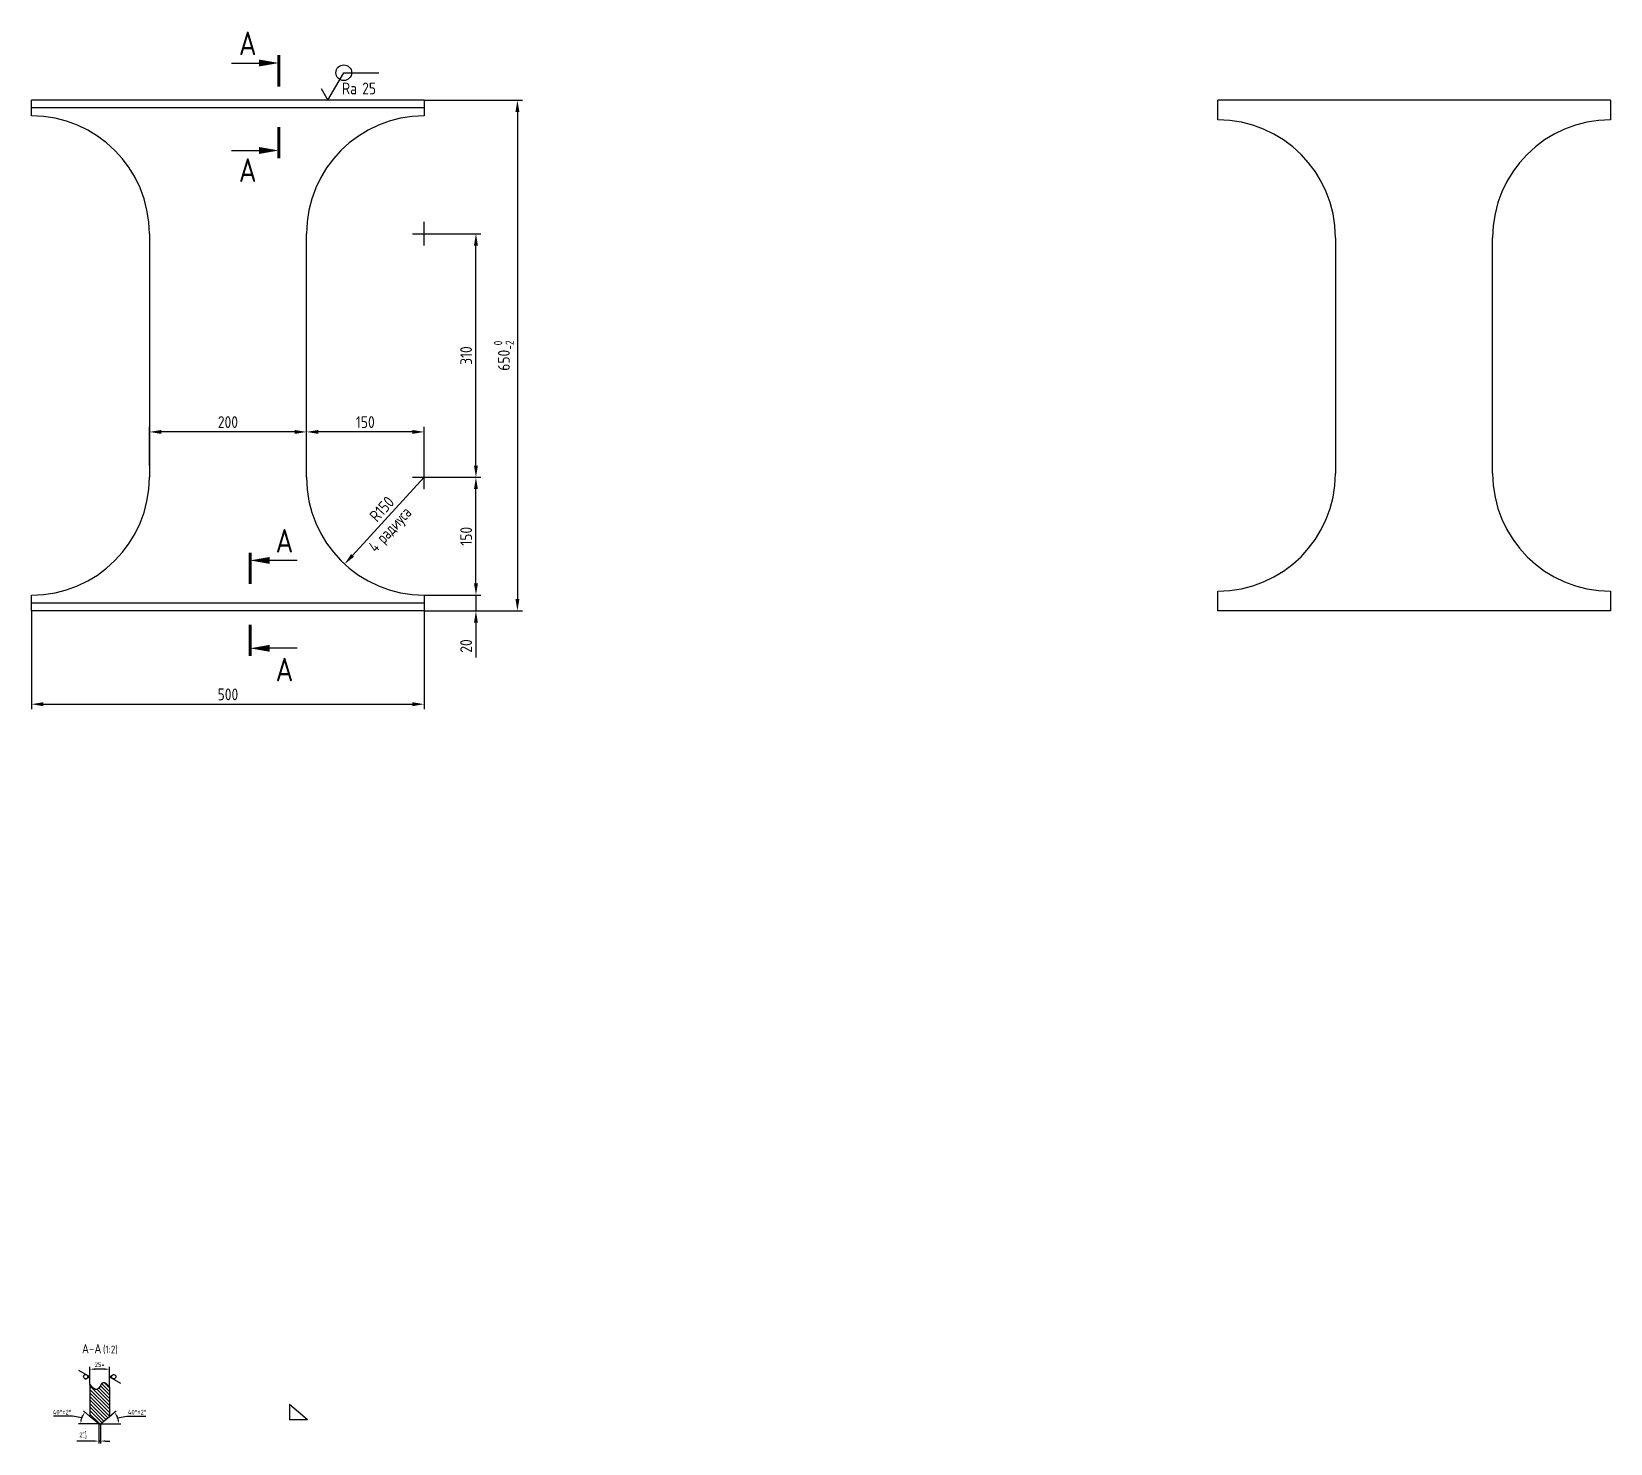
# Model space of a CAD drawing. Header units: millimetres. Extents: x 5468 to 7479, y 679 to 2476.
import ezdxf
from ezdxf.enums import TextEntityAlignment as Align

# ---------------------------------------------------------------- set-up
doc = ezdxf.new("R2010")
doc.units = ezdxf.units.MM
doc.header["$LTSCALE"] = 0.3
for name, color, linetype in [('Bord', 1, 'Continuous'), ('Cont', 6, 'Continuous'), ('Dim', 7, 'Continuous'), ('Hatch', 2, 'Continuous'), ('Text', 3, 'Continuous'), ('Textb', 6, 'Continuous')]:
    doc.layers.add(name, color=color, linetype=linetype)
doc.styles.add('Style1', font='romans.shx', dxfattribs={"width": 0.8})
doc.dimstyles.new('Anqular-2', dxfattribs={"dimscale": 2, "dimtxt": 3, "dimasz": 3, "dimexe": 1.25, "dimexo": 0, "dimgap": 1, "dimtad": 2, "dimtoh": 1, "dimdec": 3, "dimtxsty": 'Style1', "dimcen": 2.5, "dimclrt": 3, "dimadec": 0, "dimazin": 0, "dimtfac": 1, "dimtdec": 3, "dimtmove": 1, "dimatfit": 3, "dimfxl": 1, "dimarcsym": 0})
doc.dimstyles.new('Lin5', dxfattribs={"dimscale": 5, "dimtxt": 3, "dimasz": 3, "dimexe": 1.25, "dimexo": 0, "dimgap": 1, "dimtad": 1, "dimdec": 3, "dimtxsty": 'Style1', "dimcen": 2.5, "dimclrt": 3, "dimadec": 0, "dimazin": 0, "dimtfac": 1, "dimtdec": 3, "dimtmove": 0, "dimatfit": 3, "dimldrblk": 'DOT', "dimfxl": 1, "dimarcsym": 0})
doc.dimstyles.new('LIN_2', dxfattribs={"dimscale": 2, "dimtxt": 3, "dimasz": 3, "dimexe": 1.5, "dimexo": 0, "dimgap": 1.48, "dimtad": 1, "dimdec": 4, "dimrnd": 1, "dimdsep": 46, "dimtxsty": 'Style1', "dimcen": 0, "dimdle": 2, "dimclrd": 256, "dimclrt": 3, "dimadec": 0, "dimazin": 0, "dimtfac": 0.666667, "dimtdec": 4, "dimtmove": 0, "dimatfit": 3, "dimfxl": 1, "dimtvp": 0.833333, "dimtolj": 1, "dimtzin": 0, "dimarcsym": 0})
doc.dimstyles.new('RAD-5', dxfattribs={"dimscale": 5, "dimtxt": 3, "dimasz": 3, "dimexe": 1.5, "dimexo": 0, "dimgap": 1, "dimtad": 1, "dimtoh": 1, "dimdec": 0, "dimzin": 12, "dimdsep": 46, "dimtxsty": 'Style1', "dimcen": 0, "dimclrt": 3, "dimadec": 0, "dimazin": 0, "dimtfac": 1, "dimtdec": 0, "dimtofl": 0, "dimtmove": 1, "dimatfit": 1, "dimfxl": 1, "dimtolj": 1, "dimtzin": 12, "dimarcsym": 0})

# ---------------------------------------------------------------- blocks, each defined once
blk = doc.blocks.new('ZNAK02')
at = {"layer": 'Textb', "style": 'Style1', "width": 0.8}
blk.add_attdef('А-А', text='', height=6, dxfattribs=at).set_placement((13.9, -0.1), align=Align.RIGHT)
blk.add_attdef('SC(1)', (14.9, -0.1), '', height=5, dxfattribs=at)
blk = doc.blocks.new('*D18')
at = {"layer": 'Defpoints', "color": 0, "transparency": 16777216}
for p in [(5468.3, 1738.6), (5968.3, 1738.6), (5968.3, 1619.8)]:
    blk.add_point(p, dxfattribs=at)
at = {"layer": 'Dim', "color": 0, "lineweight": -2, "transparency": 16777216}
for p, q in [((5468.3, 1738.6), (5468.3, 1613.6)), ((5968.3, 1738.6), (5968.3, 1613.6)), ((5483.3, 1619.8), (5953.3, 1619.8))]:
    blk.add_line(p, q, dxfattribs=at)
at = {"layer": 'Dim', "color": 0, "transparency": 16777216}
for points in [[(5483.3, 1622.3), (5483.3, 1617.3), (5468.3, 1619.8)], [(5953.3, 1622.3), (5953.3, 1617.3), (5968.3, 1619.8)]]:
    blk.add_solid(points, dxfattribs=at)
at = {"layer": 'Dim', "color": 3, "transparency": 16777216, "insert": (5718.3, 1632.3), "char_height": 15, "attachment_point": 5, "style": 'Style1'}
blk.add_mtext('500', dxfattribs=at)
blk = doc.blocks.new('_Dot')
at = {"color": 0, "linetype": 'ByBlock', "lineweight": -2}
blk.add_line((-0.5, 0), (-1, 0), dxfattribs=at)
at = {"color": 0, "linetype": 'ByBlock', "const_width": 0.5}
blk.add_lwpolyline([(-0.25, 0, 1), (0.25, 0, 1)], format="xyb", close=True, dxfattribs=at)
blk = doc.blocks.new('*D19')
at = {"layer": 'Defpoints', "color": 0, "transparency": 16777216}
for p in [(5968.3, 1758.6), (5968.3, 1738.6), (6034.1, 1738.6)]:
    blk.add_point(p, dxfattribs=at)
at = {"layer": 'Dim', "color": 0, "lineweight": -2, "transparency": 16777216}
for p, q in [((6034.1, 1773.6), (6034.1, 1788.6)), ((5968.3, 1758.6), (6040.4, 1758.6)), ((6034.1, 1758.6), (6034.1, 1738.6)), ((5968.3, 1738.6), (6040.4, 1738.6)), ((6034.1, 1723.6), (6034.1, 1679.2))]:
    blk.add_line(p, q, dxfattribs=at)
at = {"layer": 'Dim', "color": 0, "transparency": 16777216}
for points in [[(6031.6, 1773.6), (6036.6, 1773.6), (6034.1, 1758.6)], [(6031.6, 1723.6), (6036.6, 1723.6), (6034.1, 1738.6)]]:
    blk.add_solid(points, dxfattribs=at)
at = {"layer": 'Dim', "color": 3, "transparency": 16777216, "insert": (6021.6, 1693.9), "char_height": 15, "attachment_point": 5, "rotation": 90, "style": 'Style1'}
blk.add_mtext('20', dxfattribs=at)
blk = doc.blocks.new('*D20')
at = {"layer": 'Defpoints', "color": 0, "transparency": 16777216}
for p in [(5953.3, 1908.6), (6034.1, 1908.6), (5968.3, 1758.6)]:
    blk.add_point(p, dxfattribs=at)
at = {"layer": 'Dim', "color": 0, "lineweight": -2, "transparency": 16777216}
for p, q in [((5953.3, 1908.6), (6040.4, 1908.6)), ((6034.1, 1773.6), (6034.1, 1893.6)), ((5968.3, 1758.6), (6040.4, 1758.6))]:
    blk.add_line(p, q, dxfattribs=at)
at = {"layer": 'Dim', "color": 0, "transparency": 16777216}
for points in [[(6031.6, 1893.6), (6036.6, 1893.6), (6034.1, 1908.6)], [(6031.6, 1773.6), (6036.6, 1773.6), (6034.1, 1758.6)]]:
    blk.add_solid(points, dxfattribs=at)
at = {"layer": 'Dim', "color": 3, "transparency": 16777216, "insert": (6021.6, 1833.6), "char_height": 15, "attachment_point": 5, "rotation": 90, "style": 'Style1'}
blk.add_mtext('150', dxfattribs=at)
blk = doc.blocks.new('*D21')
at = {"layer": 'Defpoints', "color": 0, "transparency": 16777216}
for p in [(5953.3, 2218.6), (6034.1, 2218.6), (5953.3, 1908.6)]:
    blk.add_point(p, dxfattribs=at)
at = {"layer": 'Dim', "color": 0, "lineweight": -2, "transparency": 16777216}
for p, q in [((5953.3, 2218.6), (6040.4, 2218.6)), ((6034.1, 1923.6), (6034.1, 2203.6)), ((5953.3, 1908.6), (6040.4, 1908.6))]:
    blk.add_line(p, q, dxfattribs=at)
at = {"layer": 'Dim', "color": 0, "transparency": 16777216}
for points in [[(6031.6, 2203.6), (6036.6, 2203.6), (6034.1, 2218.6)], [(6031.6, 1923.6), (6036.6, 1923.6), (6034.1, 1908.6)]]:
    blk.add_solid(points, dxfattribs=at)
at = {"layer": 'Dim', "color": 3, "transparency": 16777216, "insert": (6021.6, 2063.6), "char_height": 15, "attachment_point": 5, "rotation": 90, "style": 'Style1'}
blk.add_mtext('310', dxfattribs=at)
blk = doc.blocks.new('*D22')
at = {"layer": 'Defpoints', "color": 0, "transparency": 16777216}
for p in [(5818.3, 1966.4), (5818.3, 1923.6), (5968.3, 1923.6)]:
    blk.add_point(p, dxfattribs=at)
at = {"layer": 'Dim', "color": 0, "lineweight": -2, "transparency": 16777216}
for p, q in [((5818.3, 1923.6), (5818.3, 1972.7)), ((5968.3, 1923.6), (5968.3, 1972.7)), ((5953.3, 1966.4), (5833.3, 1966.4))]:
    blk.add_line(p, q, dxfattribs=at)
at = {"layer": 'Dim', "color": 0, "transparency": 16777216}
for points in [[(5833.3, 1968.9), (5833.3, 1963.9), (5818.3, 1966.4)], [(5953.3, 1968.9), (5953.3, 1963.9), (5968.3, 1966.4)]]:
    blk.add_solid(points, dxfattribs=at)
at = {"layer": 'Dim', "color": 3, "transparency": 16777216, "insert": (5893.3, 1978.9), "char_height": 15, "attachment_point": 5, "style": 'Style1'}
blk.add_mtext('150', dxfattribs=at)
blk = doc.blocks.new('*D23')
at = {"layer": 'Defpoints', "color": 0, "transparency": 16777216}
for p in [(5618.3, 1966.4), (5618.3, 1923.6), (5818.3, 1923.6)]:
    blk.add_point(p, dxfattribs=at)
at = {"layer": 'Dim', "color": 0, "lineweight": -2, "transparency": 16777216}
for p, q in [((5618.3, 1923.6), (5618.3, 1972.7)), ((5818.3, 1923.6), (5818.3, 1972.7)), ((5803.3, 1966.4), (5633.3, 1966.4))]:
    blk.add_line(p, q, dxfattribs=at)
at = {"layer": 'Dim', "color": 0, "transparency": 16777216}
for points in [[(5633.3, 1968.9), (5633.3, 1963.9), (5618.3, 1966.4)], [(5803.3, 1968.9), (5803.3, 1963.9), (5818.3, 1966.4)]]:
    blk.add_solid(points, dxfattribs=at)
at = {"layer": 'Dim', "color": 3, "transparency": 16777216, "insert": (5718.3, 1978.9), "char_height": 15, "attachment_point": 5, "style": 'Style1'}
blk.add_mtext('200', dxfattribs=at)
blk = doc.blocks.new('*D24')
at = {"layer": 'Defpoints', "color": 0, "transparency": 16777216}
for p in [(5968.3, 2388.6), (5968.3, 1738.6), (6086.9, 1738.6)]:
    blk.add_point(p, dxfattribs=at)
at = {"layer": 'Dim', "color": 0, "lineweight": -2, "transparency": 16777216}
for p, q in [((5968.3, 2388.6), (6093.2, 2388.6)), ((6086.9, 2373.6), (6086.9, 1753.6)), ((5968.3, 1738.6), (6093.2, 1738.6))]:
    blk.add_line(p, q, dxfattribs=at)
at = {"layer": 'Dim', "color": 0, "transparency": 16777216}
for points in [[(6084.4, 2373.6), (6089.4, 2373.6), (6086.9, 2388.6)], [(6084.4, 1753.6), (6089.4, 1753.6), (6086.9, 1738.6)]]:
    blk.add_solid(points, dxfattribs=at)
at = {"layer": 'Dim', "color": 3, "transparency": 16777216, "insert": (6069.7, 2063.6), "char_height": 15, "attachment_point": 5, "rotation": 90, "style": 'Style1'}
blk.add_mtext('\\A1;650{\\H0.7x;\\S 0^ -2;}', dxfattribs=at)
blk = doc.blocks.new('razrez01')
at = {"layer": 'Text'}
blk.add_lwpolyline([(-12, 0), (-5, 0)], dxfattribs=at)
blk.add_lwpolyline([(0, 0, 0, 1.76, 0), (-5, 0, 1.76, 1.76, 0)], format="xyseb", dxfattribs=at)
at = {"layer": 'Text', "const_width": 0.8}
blk.add_lwpolyline([(0, 2), (0, -6)], dxfattribs=at)
at = {"layer": 'Textb', "style": 'Style1', "width": 0.8}
blk.add_attdef('A', (-10.16, 2), '', height=6, dxfattribs=at)
blk = doc.blocks.new('razrez02')
at = {"layer": 'Text', "const_width": 0.8}
blk.add_lwpolyline([(0, 6), (0, -2)], dxfattribs=at)
at = {"layer": 'Text'}
blk.add_lwpolyline([(-12, 0), (-5, 0)], dxfattribs=at)
blk.add_lwpolyline([(0, 0, 0, 1.76, 0), (-5, 0, 1.76, 1.76, 0)], format="xyseb", dxfattribs=at)
at = {"layer": 'Textb', "style": 'Style1', "width": 0.8}
blk.add_attdef('А', (-10.16, -8), '', height=6, dxfattribs=at)
blk = doc.blocks.new('razrez03')
at = {"layer": 'Text'}
blk.add_lwpolyline([(0, 0, 0, 1.76, 0), (5, 0, 1.76, 1.76, 0)], format="xyseb", dxfattribs=at)
at = {"layer": 'Text', "const_width": 0.8}
blk.add_lwpolyline([(0, 2), (0, -6)], dxfattribs=at)
at = {"layer": 'Text'}
blk.add_lwpolyline([(12, 0), (5, 0)], dxfattribs=at)
at = {"layer": 'Textb', "style": 'Style1', "width": 0.8}
blk.add_attdef('A', (6.5, 2), '', height=6, dxfattribs=at)
blk = doc.blocks.new('razrez04')
at = {"layer": 'Text', "const_width": 0.8}
blk.add_lwpolyline([(0, 6), (0, -2)], dxfattribs=at)
at = {"layer": 'Text'}
blk.add_lwpolyline([(0, 0, 0, 1.76, 0), (5, 0, 1.76, 1.76, 0)], format="xyseb", dxfattribs=at)
blk.add_lwpolyline([(12, 0), (5, 0)], dxfattribs=at)
at = {"layer": 'Textb', "style": 'Style1', "width": 0.8}
blk.add_attdef('A', (6.5, -8.4), '', height=6, dxfattribs=at)
blk = doc.blocks.new('*D25')
at = {"layer": 'Defpoints', "color": 0, "transparency": 16777216}
for p in [(5968.3, 1908.6), (5866.8, 1798.1)]:
    blk.add_point(p, dxfattribs=at)
at = {"layer": 'Dim', "color": 0, "lineweight": -2, "transparency": 16777216}
blk.add_line((5941.2, 1879.1), (5877, 1809.2), dxfattribs=at)
at = {"layer": 'Dim', "color": 0, "transparency": 16777216}
blk.add_solid([(5875.1, 1810.9), (5878.8, 1807.5), (5866.8, 1798.1)], dxfattribs=at)
at = {"layer": 'Dim', "color": 3, "transparency": 16777216, "insert": (5914.3, 1868.3), "char_height": 15, "attachment_point": 5, "rotation": 47.4446, "style": 'Style1'}
blk.add_mtext('\\A1;R150', dxfattribs=at)
blk = doc.blocks.new('*D28')
at = {"layer": 'Defpoints', "color": 0, "transparency": 16777216}
for p in [(5554, 703.6), (5556, 703.6), (5556, 681.8)]:
    blk.add_point(p, dxfattribs=at)
at = {"layer": 'Dim', "color": 0, "lineweight": -2, "transparency": 16777216}
for p, q in [((5554, 703.6), (5554, 678.8)), ((5556, 703.6), (5556, 678.8))]:
    blk.add_line(p, q, dxfattribs=at)
at = {"layer": 'Dim', "lineweight": -2, "transparency": 16777216}
for p, q in [((5548, 681.8), (5526, 681.8)), ((5556, 681.8), (5554, 681.8)), ((5562, 681.8), (5568, 681.8))]:
    blk.add_line(p, q, dxfattribs=at)
at = {"layer": 'Dim', "transparency": 16777216}
for points in [[(5548, 682.8), (5548, 680.8), (5554, 681.8)], [(5562, 682.8), (5562, 680.8), (5556, 681.8)]]:
    blk.add_solid(points, dxfattribs=at)
at = {"layer": 'Dim', "color": 3, "transparency": 16777216, "insert": (5534, 689.7), "char_height": 6, "attachment_point": 5, "style": 'Style1'}
blk.add_mtext('\\A1;\\A1;2{\\H0.7x;\\S+1^ -2;}', dxfattribs=at)
blk = doc.blocks.new('*D29')
at = {"layer": 'Defpoints', "color": 0, "transparency": 16777216}
for p in [(5542.5, 773.3), (5542.5, 754.1), (5567.5, 751)]:
    blk.add_point(p, dxfattribs=at)
at = {"layer": 'Dim', "color": 0, "lineweight": -2, "transparency": 16777216}
for p, q in [((5542.5, 754.1), (5542.5, 776.3)), ((5567.5, 751), (5567.5, 776.3))]:
    blk.add_line(p, q, dxfattribs=at)
at = {"layer": 'Dim', "lineweight": -2, "transparency": 16777216}
blk.add_line((5561.5, 773.3), (5548.5, 773.3), dxfattribs=at)
at = {"layer": 'Dim', "transparency": 16777216}
for points in [[(5548.5, 774.3), (5548.5, 772.3), (5542.5, 773.3)], [(5561.5, 774.3), (5561.5, 772.3), (5567.5, 773.3)]]:
    blk.add_solid(points, dxfattribs=at)
at = {"layer": 'Dim', "color": 3, "transparency": 16777216, "insert": (5555, 779.2), "char_height": 6, "attachment_point": 5, "style": 'Style1'}
blk.add_mtext('\\A1;25*', dxfattribs=at)
blk = doc.blocks.new('sherISO_09')
at = {"layer": 'Text'}
for q in [(-1.7, 3), (4, 7)]:
    blk.add_line((0, 0), q, dxfattribs=at)
blk.add_circle((0, 2.7), 1.35, dxfattribs=at)
blk = doc.blocks.new('*D30')
at = {"layer": 'Defpoints', "color": 0, "transparency": 16777216}
for p in [(5567.5, 713.2), (5576.8, 714), (5554, 703.6), (5556, 703.6), (5556, 703.6)]:
    blk.add_point(p, dxfattribs=at)
at = {"layer": 'Dim', "color": 0, "lineweight": -2, "transparency": 16777216}
for p, q in [((5567.5, 713.2), (5575.8, 720.1)), ((5577.9, 711.5), (5589.7, 713.6)), ((5589.7, 713.6), (5613.9, 713.6)), ((5556, 703.6), (5581.8, 703.6))]:
    blk.add_line(p, q, dxfattribs=at)
blk.add_arc((5556, 703.6), 23.3, 14.8082, 25.1918, dxfattribs=at)
at = {"layer": 'Dim', "color": 0, "transparency": 16777216}
for points in [[(5576.2, 712.9), (5577.9, 714), (5573.9, 718.5)], [(5579.5, 709.7), (5577.5, 709.4), (5579.3, 703.6)]]:
    blk.add_solid(points, dxfattribs=at)
at = {"layer": 'Dim', "color": 3, "transparency": 16777216, "insert": (5602.8, 718.6), "char_height": 6, "attachment_point": 5, "style": 'Style1'}
blk.add_mtext('40°%%p2%%d', dxfattribs=at)
blk = doc.blocks.new('A$C6CF913E7')
at = {"layer": 'Text'}
blk.add_circle((0, 0), 2, dxfattribs=at)
blk = doc.blocks.new('sherISO_07')
at = {"layer": 'Text'}
blk.add_line((4.04, 7), (12.93, 7), dxfattribs=at)
blk.add_lwpolyline([(-1.73, 3), (0, 0), (4.04, 7)], dxfattribs=at)
blk.add_blockref('A$C6CF913E7', (4.04, 7))
at = {"layer": 'Text', "style": 'Style1', "width": 0.8}
blk.add_text('Ra', height=3, dxfattribs=at).set_placement((3.58, 1.5))
blk.add_attdef('25', (8.73, 1.5), '', height=3, dxfattribs=at)
blk = doc.blocks.new('*D31')
at = {"layer": 'Defpoints', "color": 0, "transparency": 16777216}
for p in [(5533.2, 714), (5542.5, 713.2), (5554, 703.6), (5554, 703.6), (5556, 703.6)]:
    blk.add_point(p, dxfattribs=at)
at = {"layer": 'Dim', "color": 0, "lineweight": -2, "transparency": 16777216}
for p, q in [((5520.3, 713.6), (5496.2, 713.6)), ((5532.1, 711.5), (5520.3, 713.6)), ((5542.5, 713.2), (5534.3, 720.1)), ((5554, 703.6), (5528.2, 703.6))]:
    blk.add_line(p, q, dxfattribs=at)
blk.add_arc((5554, 703.6), 23.3, 154.8082, 165.1918, dxfattribs=at)
at = {"layer": 'Dim', "color": 0, "transparency": 16777216}
for points in [[(5532.5, 709.4), (5530.5, 709.7), (5530.7, 703.6)], [(5532.1, 714), (5533.8, 712.9), (5536.2, 718.5)]]:
    blk.add_solid(points, dxfattribs=at)
at = {"layer": 'Dim', "color": 3, "transparency": 16777216, "insert": (5507.2, 718.6), "char_height": 6, "attachment_point": 5, "style": 'Style1'}
blk.add_mtext('40°%%p2%%d', dxfattribs=at)

msp = doc.modelspace()

# ---------------------------------------------------------------- hatches: boundary and pattern name
at = {"layer": 'Hatch'}
h = msp.add_hatch(dxfattribs=at)
h.set_pattern_fill('ANSI31', color=256, angle=-90)
h.set_pattern_definition([(315, (4833.3494, 6306.1537), (2.245064, 2.245064), [])])
edge = h.paths.add_edge_path()
edge.add_line((5542.51864, 713.22284), (5554.01864, 703.57319))
edge.add_line((5554.01864, 703.57319), (5556.01864, 703.57319))
edge.add_line((5556.01864, 703.57319), (5567.51864, 713.22284))
edge.add_line((5567.51864, 713.22284), (5567.51864, 751.04328))
edge.add_spline(control_points=[(5567.51864, 751.04328), (5564.70969, 753.92452), (5558.4264, 760.36952), (5552.41708, 742.24657), (5545.79882, 750.17482), (5542.51864, 754.10426)], knot_values=[0, 0, 0, 0, 9.3957207407, 21.0171545676, 32.4369720899, 32.4369720899, 32.4369720899, 32.4369720899], degree=3, periodic=0)
edge.add_line((5542.51864, 754.10426), (5542.51864, 713.22284))

# ---------------------------------------------------------------- linework, layer by layer
at = {"layer": 'Bord'}
msp.add_open_spline([(5567.51864, 751.04328), (5564.70969, 753.92452), (5558.4264, 760.36952), (5552.41708, 742.24657), (5545.79882, 750.17482), (5542.51864, 754.10426)], degree=3, knots=[0, 0, 0, 0, 9.3957207407, 21.0171545676, 32.4369720899, 32.4369720899, 32.4369720899, 32.4369720899], dxfattribs=at)
at = {"layer": 'Cont'}
for p, q in [((5968.2923, 2388.64062), (5468.2923, 2388.64062)), ((5468.2923, 2368.64062), (5468.2923, 2388.64062)), ((5968.2923, 2378.99097), (5468.2923, 2378.99097)), ((5968.2923, 2388.64062), (5968.2923, 2368.64062)), ((7478.61283, 2388.64062), (6978.61283, 2388.64062)), ((6978.61283, 2363.64062), (6978.61283, 2388.64062)), ((7478.61283, 2388.64062), (7478.61283, 2363.64062)), ((5618.2923, 2218.64062), (5618.2923, 1908.64062)), ((5818.2923, 1908.64062), (5818.2923, 2218.64062)), ((7128.61283, 2213.64062), (7128.61283, 1913.64062)), ((7328.61283, 1913.64062), (7328.61283, 2213.64062)), ((5468.2923, 1738.64062), (5468.2923, 1758.64062)), ((5968.2923, 1758.64062), (5968.2923, 1738.64062)), ((6978.61283, 1738.64062), (6978.61283, 1763.64062)), ((7478.61283, 1763.64062), (7478.61283, 1738.64062)), ((5968.2923, 1748.29026), (5468.2923, 1748.29026)), ((5968.2923, 1738.64062), (5468.2923, 1738.64062)), ((7478.61283, 1738.64062), (6978.61283, 1738.64062)), ((5542.51864, 754.10426), (5542.51864, 713.22284)), ((5567.51864, 751.04328), (5567.51864, 713.22284)), ((5819.58039, 708.91973), (5796.58039, 728.21902)), ((5796.58039, 728.21902), (5796.58039, 708.91973)), ((5554.01864, 703.57319), (5542.51864, 713.22284)), ((5556.01864, 703.57319), (5567.51864, 713.22284)), ((5819.58039, 708.91973), (5796.58039, 708.91973)), ((5554.01864, 703.57319), (5556.01864, 703.57319))]:
    msp.add_line(p, q, dxfattribs=at)
for centre, start, end in [((5468.2923, 2218.64062), 0, 90), ((5968.2923, 2218.64062), 90, 180), ((6978.61283, 2213.64062), 0, 90), ((7478.61283, 2213.64062), 90, 180), ((6978.61283, 1913.64062), 270, 0), ((7478.61283, 1913.64062), 180, 270), ((5468.2923, 1908.64062), 270, 0), ((5968.2923, 1908.64062), 180, 270)]:
    msp.add_arc(centre, 150, start, end, dxfattribs=at)
at = {"layer": 'Dim'}
for p, q in [((5968.2923, 2203.64062), (5968.2923, 2233.64062)), ((5968.2923, 1893.64062), (5968.2923, 1923.64062)), ((5941.18432, 1879.11481), (5968.2923, 1908.64062))]:
    msp.add_line(p, q, dxfattribs=at)

# ---------------------------------------------------------------- block references
for name, p, xscale, yscale, zscale, values in [('razrez01', (5783.03546, 2436.00585), 5, 5, 5, {'A': 'А'}), ('sherISO_07', (5845.61502, 2388.64062), 5, 5, 5, {'25': '25'}), ('razrez02', (5783.03546, 2324.66043), 5, 5, 5, {'А': 'А'}), ('razrez03', (5746.55075, 1802.82472), 5, 5, 5, {'A': 'А'}), ('razrez04', (5746.55075, 1690.95032), 5, 5, 5, {'A': 'А'}), ('ZNAK02', (5529.43356, 793.59345), 2, 2, 2, {'А-А': 'А-А', 'SC(1)': '(1:2)'})]:
    msp.add_blockref(name, p, dxfattribs=dict(at, xscale=xscale, yscale=yscale, zscale=zscale)).add_auto_attribs(values)
at = {"layer": 'Dim', "xscale": 2, "yscale": 2, "zscale": 2}
for p, rotation in [((5542.51864, 763.66261), 89.99999999999999), ((5567.51864, 763.66261), 270)]:
    msp.add_blockref('sherISO_09', p, dxfattribs=dict(at, rotation=rotation))

# ---------------------------------------------------------------- texts
at = {"layer": 'Dim', "color": 3, "style": 'Style1', "width": 0.7}
msp.add_text('4 радиуса', height=15, rotation=47.44461035, dxfattribs=at).set_placement((5906.78879, 1812.07889))

# ---------------------------------------------------------------- dimensions: what is measured, and where the dimension line sits
at = {"layer": 'Dim'}
dim = msp.add_linear_dim(base=(6086.90349, 1738.64062), p1=(5968.2923, 2388.64062), p2=(5968.2923, 1738.64062), angle=90, text='\\A1;<>{\\H0.7x;\\S 0^ -2;}', dimstyle='Lin5', dxfattribs=at)
dim.commit()
dim.dimension.update_dxf_attribs({"geometry": '*D24', "text_midpoint": (6069.65349, 2063.64062)})
for base, p1, p2, picture, middle in [((6034.10814, 2218.64062), (5953.2923, 1908.64062), (5953.2923, 2218.64062), '*D21', (6021.60814, 2063.64062)), ((6034.10814, 1908.64062), (5968.2923, 1758.64062), (5953.2923, 1908.64062), '*D20', (6021.60814, 1833.64062)), ((6034.10814, 1738.64062), (5968.2923, 1758.64062), (5968.2923, 1738.64062), '*D19', (6021.60814, 1693.92633))]:
    dim = msp.add_linear_dim(base=base, p1=p1, p2=p2, angle=90, dimstyle='Lin5', dxfattribs=at)
    dim.commit()
    dim.dimension.update_dxf_attribs({"geometry": picture, "text_midpoint": middle})
for base, p1, p2, picture, middle in [((5618.2923, 1966.43429), (5818.2923, 1923.64062), (5618.2923, 1923.64062), '*D23', (5718.2923, 1978.93429)), ((5818.2923, 1966.43429), (5968.2923, 1923.64062), (5818.2923, 1923.64062), '*D22', (5893.2923, 1978.93429)), ((5968.2923, 1619.8405), (5468.2923, 1738.64062), (5968.2923, 1738.64062), '*D18', (5718.2923, 1632.3405))]:
    dim = msp.add_linear_dim(base=base, p1=p1, p2=p2, dimstyle='Lin5', dxfattribs=at)
    dim.commit()
    dim.dimension.update_dxf_attribs({"geometry": picture, "text_midpoint": middle})
dim = msp.add_radius_dim(center=(5968.2923, 1908.64062), mpoint=(5866.8469, 1798.14704), dimstyle='RAD-5', dxfattribs=at)
dim.commit()
dim.dimension.update_dxf_attribs({"geometry": '*D25', "text_midpoint": (5923.50384, 1859.85736), "dimtype": 164})
dim = msp.add_linear_dim(base=(5542.51864, 773.28194), p1=(5567.51864, 751.04328), p2=(5542.51864, 754.10426), text='<>*', dimstyle='LIN_2', dxfattribs=at)
dim.commit()
dim.dimension.update_dxf_attribs({"geometry": '*D29', "text_midpoint": (5555.01864, 779.24194)})
for base, line1, line2, picture, middle in [((5533.21493, 714.02121), ((5556.01864, 703.57319), (5554.01864, 703.57319)), ((5554.01864, 703.57319), (5542.51864, 713.22284)), '*D31', (5507.23925, 718.61918)), ((5576.82235, 714.02121), ((5554.01864, 703.57319), (5556.01864, 703.57319)), ((5556.01864, 703.57319), (5567.51864, 713.22284)), '*D30', (5602.79803, 718.61918))]:
    dim = msp.add_angular_dim_2l(base=base, line1=line1, line2=line2, text='<>%%p2%%d', dimstyle='Anqular-2', dxfattribs=at)
    dim.commit()
    dim.dimension.update_dxf_attribs({"geometry": picture, "text_midpoint": middle})
dim = msp.add_linear_dim(base=(5556.01864, 681.82852), p1=(5554.01864, 703.57319), p2=(5556.01864, 703.57319), text='\\A1;<>{\\H0.7x;\\S+1^ -2;}', dimstyle='LIN_2', dxfattribs=at)
dim.commit()
dim.dimension.update_dxf_attribs({"geometry": '*D28', "text_midpoint": (5533.99578, 681.82852), "dimtype": 160})

doc.saveas('drawing.dxf')
